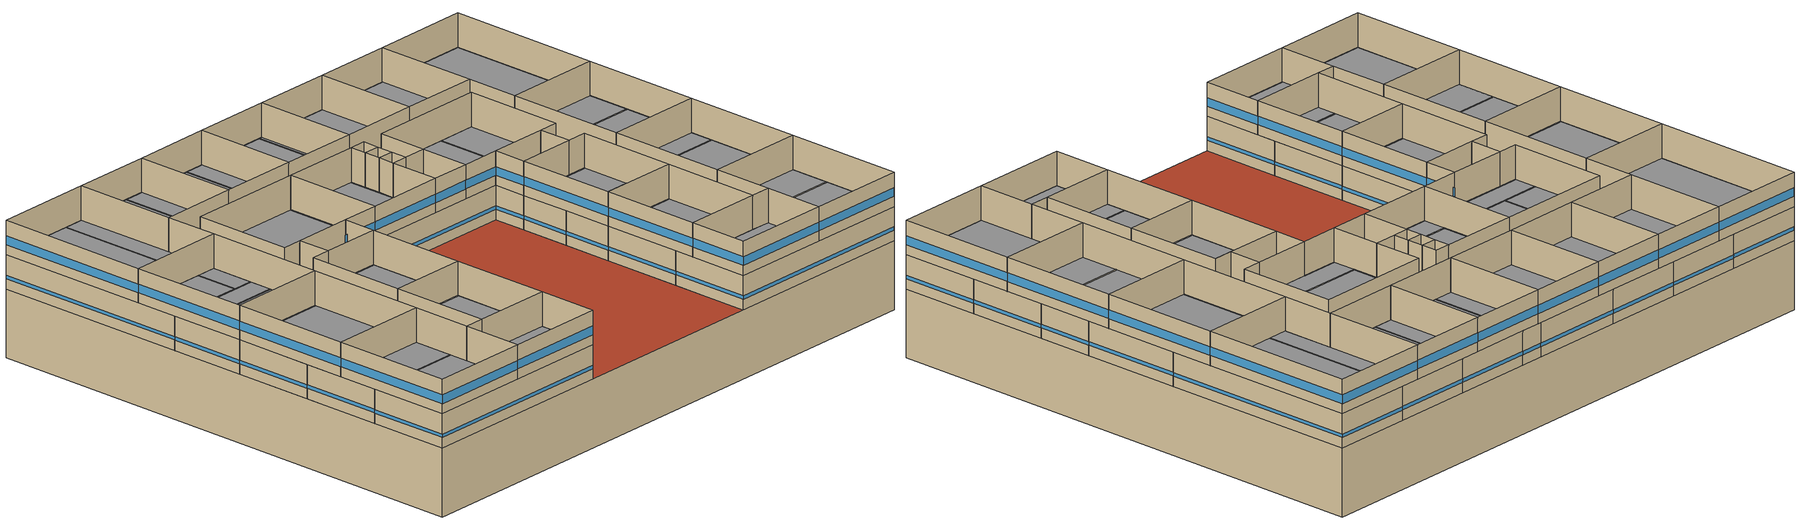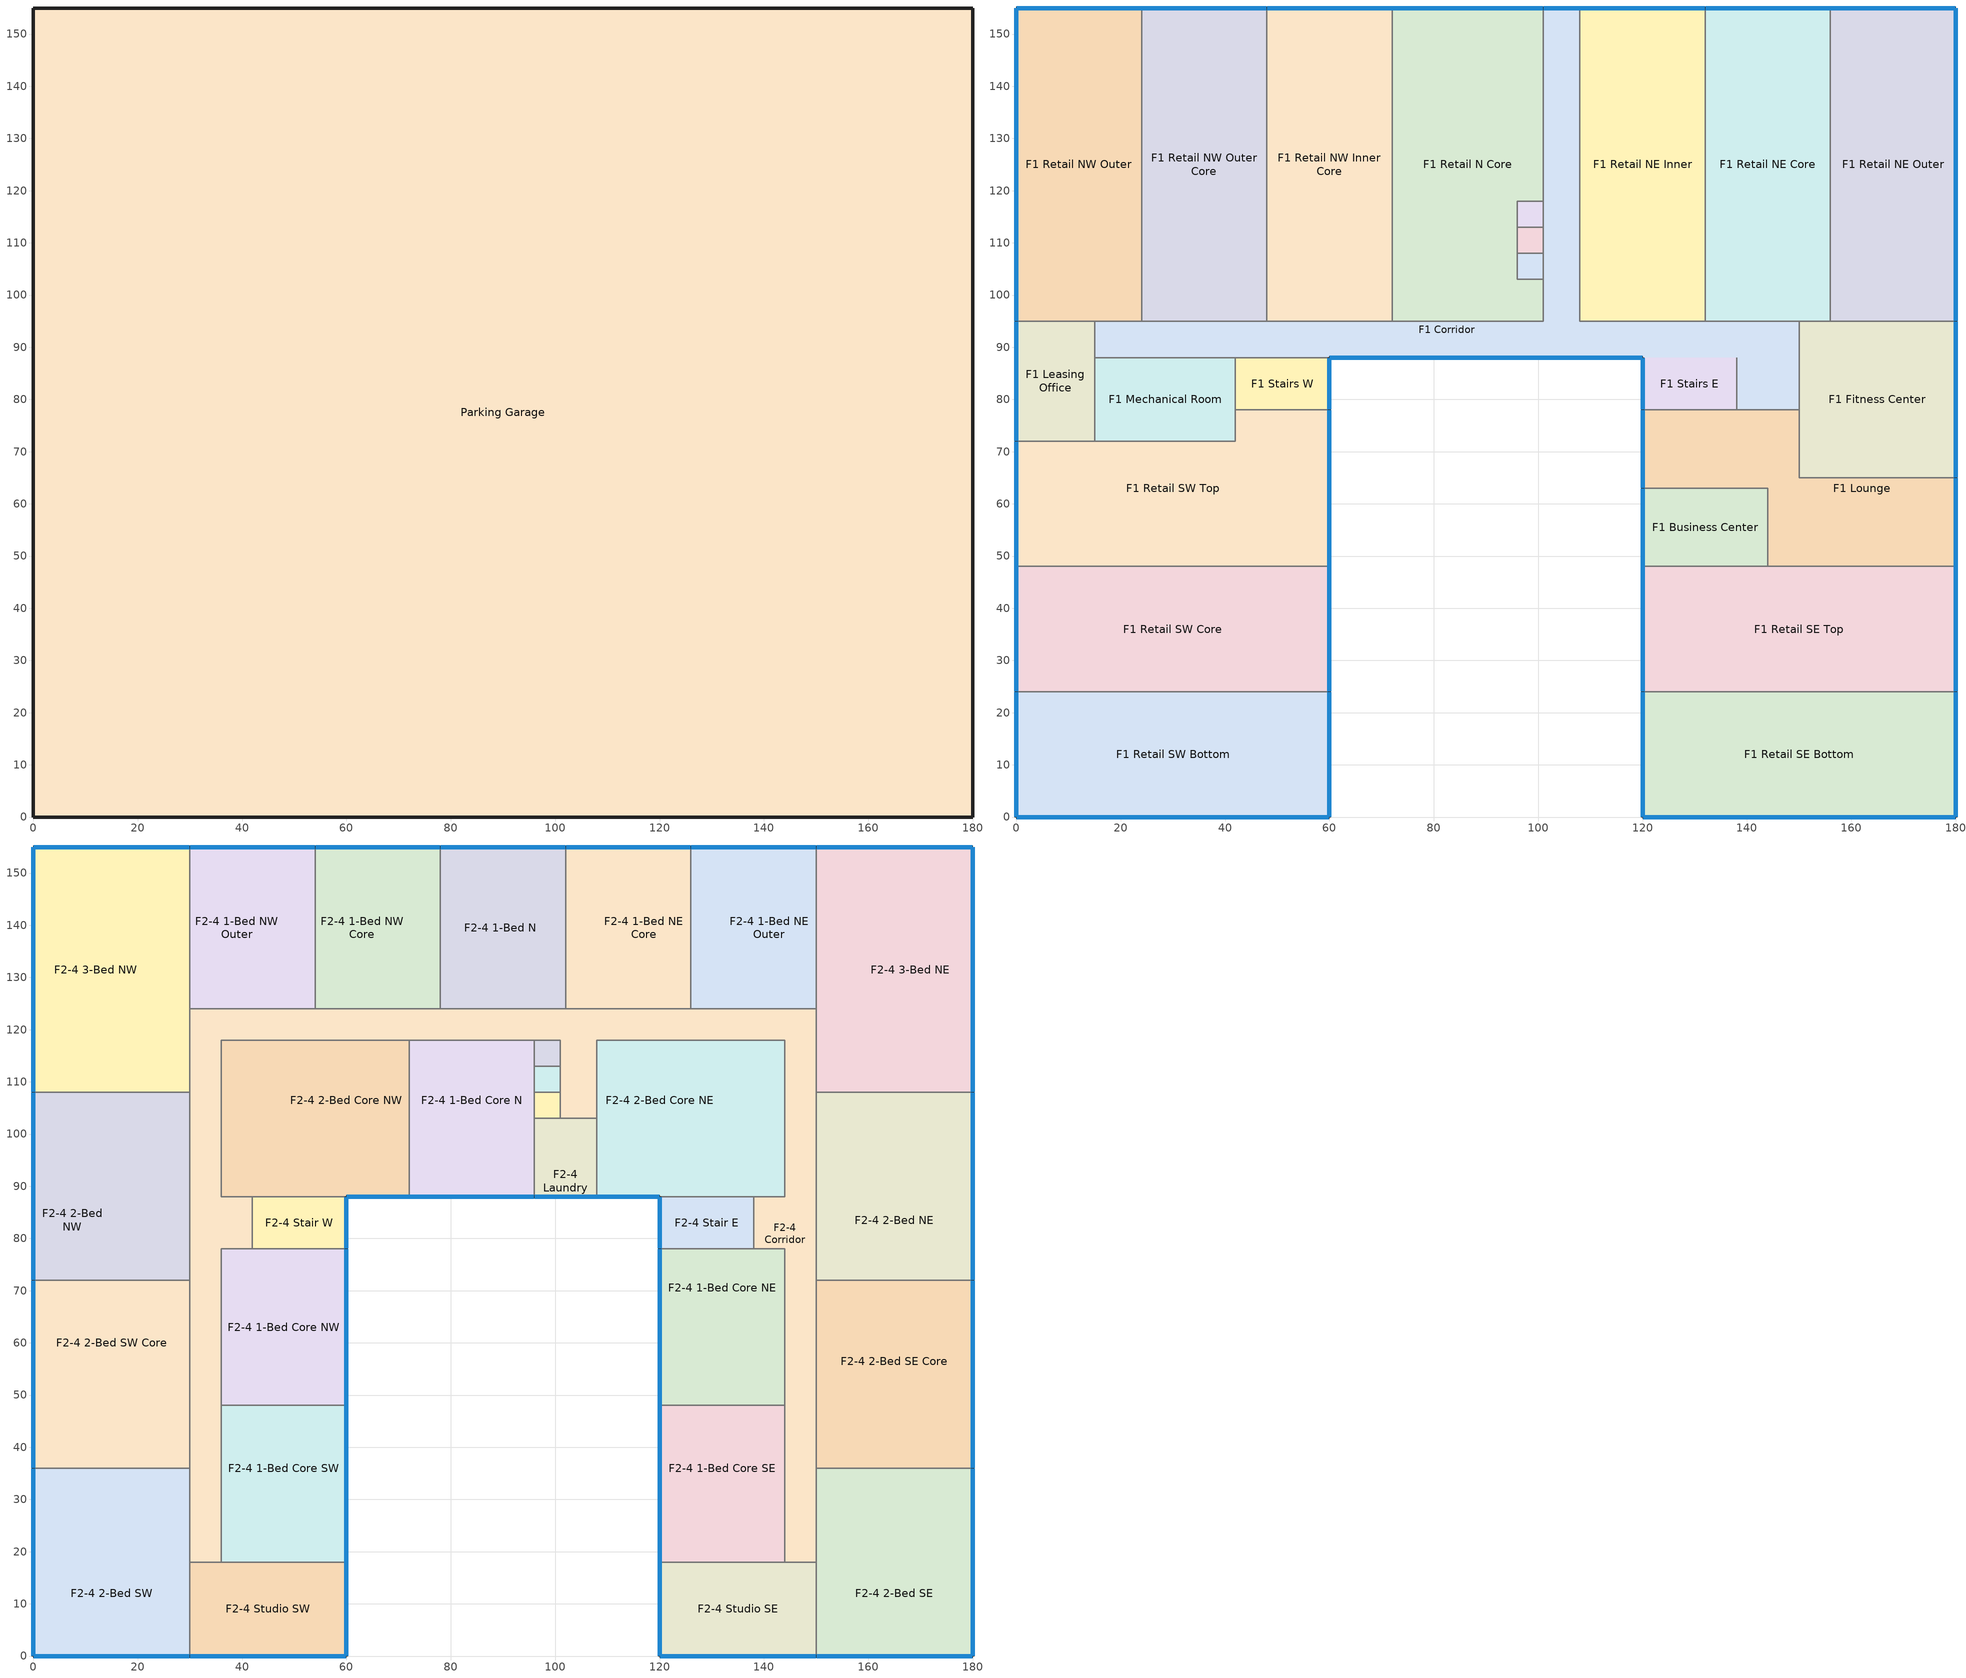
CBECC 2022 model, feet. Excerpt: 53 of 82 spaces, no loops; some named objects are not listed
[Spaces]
Parking Garage
 floor ground (SlabOnOrBelowGradeF073): 180,155 180,0 0,0 0,155 z-20
 wall ground (BelowGradeWallC114): 0,0 180,0 180,155 0,155 0,0 z-20:0
 roof outside (Concrete Podium Roof): 120,0 120,88 60,88 60,0 z0
F1 Business Center
 floor to Parking Garage (OtherFloorU071): 144,63 144,48 120,48 120,63 z0
 wall outside (NonResConcreteExteriorWall): 120,63 120,48 z0:10
 wall to F1 Corridor (WoodFramedInteriorWallU099): 144,48 144,63 120,63 z0:10
 wall to F1 Retail SE Top (WoodFramedInteriorWallU099): 120,48 144,48 z0:10
 wall to F1 Lounge (WoodFramedInteriorWallU099): 144,63 120,63 z0:10
 window (Nonres Fixed Window): 120,62.92 120,48.08 z3.09:4.1
F1 Corridor
 floor to Parking Garage (OtherFloorU071): 108,155 108,95 150,95 150,78 138,78 138,88 15,88 15,95 101,95 101,155 z0
 wall outside (NonResConcreteExteriorWall): 60,88 120,88 / 108,155 101,155 z0:10
 wall to F1 Stairs E (WoodFramedInteriorWallU099): 138,88 138,78 z0:10
 wall to F1 Stairs W (WoodFramedInteriorWallU099): 42,88 60,88 z0:10
 wall to F1 Mechanical Room (WoodFramedInteriorWallU099): 15,88 42,88 z0:10
 wall to F1 Leasing Office (WoodFramedInteriorWallU099): 15,95 15,88 z0:10
 wall to F1 Retail NW Outer (WoodFramedInteriorWallU099): 24,95 15,95 z0:10
 wall to F1 Retail NW Outer Core (WoodFramedInteriorWallU099): 48,95 24,95 z0:10
 wall to F1 Retail NW Inner Core (WoodFramedInteriorWallU099): 72,95 48,95 z0:10
 wall to F1 Retail N Core (WoodFramedInteriorWallU099): 101,103 101,95 72,95 / 101,155 101,118 z0:10
 wall to F1 Elevator S (WoodFramedInteriorWallU099): 101,108 101,103 z0:10
 wall to F1 Elevator Core (WoodFramedInteriorWallU099): 101,113 101,108 z0:10
 wall to F1 Elevator N (WoodFramedInteriorWallU099): 101,118 101,113 z0:10
 wall to F1 Retail NE Inner (WoodFramedInteriorWallU099): 132,95 108,95 108,155 z0:10
 wall to F1 Retail NE Core (WoodFramedInteriorWallU099): 150,95 132,95 z0:10
 wall to F1 Fitness Center (WoodFramedInteriorWallU099): 150,78 150,95 z0:10
 wall to F1 Lounge (WoodFramedInteriorWallU099): 138,78 150,78 z0:10
 window (Nonres Fixed Window): 60.08,88 119.92,88 z3.09:4.09; 107.92,155 101.08,155 z3.09:4.11
F1 Retail SE Top
 floor to Parking Garage (OtherFloorU071): 180,48 180,24 120,24 120,48 z0
 wall outside (NonResConcreteExteriorWall): 180,24 180,48 / 120,48 120,24 z0:10
 wall to F1 Lounge (WoodFramedInteriorWallU099): 180,48 144,48 z0:10
 wall to F1 Retail SE Bottom (WoodFramedInteriorWallU099): 120,24 180,24 z0:10
 window (Nonres Fixed Window): 180,24.08 180,47.92 / 120,47.92 120,24.08 z3.09:4.09
F1 Stairs E
 floor to Parking Garage (OtherFloorU071): 138,88 138,78 120,78 120,88 z0
 wall outside (NonResConcreteExteriorWall): 120,88 120,78 z0:10
 wall to F1 Lounge (WoodFramedInteriorWallU099): 120,78 138,78 z0:10
 window (Nonres Fixed Window): 120,87.92 120,78.08 z3.09:4.1
F1 Stairs W
 floor to Parking Garage (OtherFloorU071): 60,88 60,78 42,78 42,88 z0
 wall outside (NonResConcreteExteriorWall): 60,78 60,88 z0:10
 wall to F1 Mechanical Room (WoodFramedInteriorWallU099): 42,88 42,78 z0:10
 wall to F1 Retail SW Top (WoodFramedInteriorWallU099): 42,78 60,78 z0:10
 window (Nonres Fixed Window): 60,78.08 60,87.92 z3.09:4.1
F1 Mechanical Room
 floor to Parking Garage (OtherFloorU071): 42,88 42,72 15,72 15,88 z0
 wall to F1 Leasing Office (WoodFramedInteriorWallU099): 15,88 15,72 z0:10
 wall to F1 Retail SW Top (WoodFramedInteriorWallU099): 15,72 42,72 42,78 z0:10
F1 Leasing Office
 floor to Parking Garage (OtherFloorU071): 15,95 15,72 0,72 0,95 z0
 wall outside (NonResConcreteExteriorWall): 0,95 0,72 z0:10
 wall to F1 Retail SW Top (WoodFramedInteriorWallU099): 0,72 15,72 z0:10
 wall to F1 Retail NW Outer (WoodFramedInteriorWallU099): 15,95 0,95 z0:10
 window (Nonres Fixed Window): 0,94.92 0,72.08 z3.09:4.09
F1 Retail NW Outer
 floor to Parking Garage (OtherFloorU071): 24,155 24,95 0,95 0,155 z0
 wall outside (NonResConcreteExteriorWall): 24,155 0,155 0,95 z0:10
 wall to F1 Retail NW Outer Core (WoodFramedInteriorWallU099): 24,95 24,155 z0:10
 window (Nonres Fixed Window): 0,154.92 0,95.08 / 23.92,155 0.08,155 z3.09:4.09
F1 Retail NW Outer Core
 floor to Parking Garage (OtherFloorU071): 48,155 48,95 24,95 24,155 z0
 wall outside (NonResConcreteExteriorWall): 48,155 24,155 z0:10
 wall to F1 Retail NW Inner Core (WoodFramedInteriorWallU099): 48,95 48,155 z0:10
 window (Nonres Fixed Window): 47.92,155 24.08,155 z3.09:4.09
F1 Retail NW Inner Core
 floor to Parking Garage (OtherFloorU071): 72,155 72,95 48,95 48,155 z0
 wall outside (NonResConcreteExteriorWall): 72,155 48,155 z0:10
 wall to F1 Retail N Core (WoodFramedInteriorWallU099): 72,95 72,155 z0:10
 window (Nonres Fixed Window): 71.92,155 48.08,155 z3.09:4.09
F1 Retail N Core
 floor to Parking Garage (OtherFloorU071): 101,155 101,118 96,118 96,103 101,103 101,95 72,95 72,155 z0
 wall outside (NonResConcreteExteriorWall): 101,155 72,155 z0:10
 wall to F1 Elevator Core (WoodFramedInteriorWallU099): 96,108 96,113 z0:10
 wall to F1 Elevator N (WoodFramedInteriorWallU099): 96,113 96,118 101,118 z0:10
 wall to F1 Elevator S (WoodFramedInteriorWallU099): 101,103 96,103 96,108 z0:10
 window (Nonres Fixed Window): 100.92,155 72.08,155 z3.09:4.09
F1 Elevator S
 floor to Parking Garage (OtherFloorU071): 101,108 101,103 96,103 96,108 z0
 wall to F1 Elevator Core (WoodFramedInteriorWallU099): 101,108 96,108 z0:10
F1 Elevator Core
 floor to Parking Garage (OtherFloorU071): 101,113 101,108 96,108 96,113 z0
 wall to F1 Elevator N (WoodFramedInteriorWallU099): 101,113 96,113 z0:10
F1 Elevator N
 floor to Parking Garage (OtherFloorU071): 101,118 101,113 96,113 96,118 z0
F1 Retail NE Inner
 floor to Parking Garage (OtherFloorU071): 132,155 132,95 108,95 108,155 z0
 wall outside (NonResConcreteExteriorWall): 132,155 108,155 z0:10
 wall to F1 Retail NE Core (WoodFramedInteriorWallU099): 132,95 132,155 z0:10
 window (Nonres Fixed Window): 131.92,155 108.08,155 z3.09:4.09
F1 Retail NE Core
 floor to Parking Garage (OtherFloorU071): 156,155 156,95 132,95 132,155 z0
 wall outside (NonResConcreteExteriorWall): 156,155 132,155 z0:10
 wall to F1 Fitness Center (WoodFramedInteriorWallU099): 150,95 156,95 z0:10
 wall to F1 Retail NE Outer (WoodFramedInteriorWallU099): 156,95 156,155 z0:10
 window (Nonres Fixed Window): 155.92,155 132.08,155 z3.09:4.09
F1 Fitness Center
 floor to Parking Garage (OtherFloorU071): 180,95 180,65 150,65 150,95 z0
 wall outside (NonResConcreteExteriorWall): 180,65 180,95 z0:10
 wall to F1 Lounge (WoodFramedInteriorWallU099): 150,78 150,65 180,65 z0:10
 wall to F1 Retail NE Outer (WoodFramedInteriorWallU099): 180,95 156,95 z0:10
 window (Nonres Fixed Window): 180,65.08 180,94.92 z3.09:4.09
F1 Lounge
 floor to Parking Garage (OtherFloorU071): 150,78 150,65 180,65 180,48 144,48 144,63 120,63 120,78 138,78 z0
 wall outside (NonResConcreteExteriorWall): 120,78 120,63 / 180,48 180,65 z0:10
 window (Nonres Fixed Window): 120,77.92 120,63.08 / 180,48.08 180,64.92 z3.09:4.1
F1 Retail NE Outer
 floor to Parking Garage (OtherFloorU071): 180,155 180,95 156,95 156,155 z0
 wall outside (NonResConcreteExteriorWall): 180,95 180,155 156,155 z0:10
 window (Nonres Fixed Window): 179.92,155 156.08,155 / 180,95.08 180,154.92 z3.09:4.09
F1 Retail SW Top
 floor to Parking Garage (OtherFloorU071): 60,78 60,48 0,48 0,72 42,72 42,78 z0
 wall outside (NonResConcreteExteriorWall): 60,48 60,78 / 0,72 0,48 z0:10
 wall to F1 Retail SW Core (WoodFramedInteriorWallU099): 0,48 60,48 z0:10
 window (Nonres Fixed Window): 60,48.08 60,77.92 / 0,71.92 0,48.08 z3.09:4.09
F1 Retail SE Bottom
 floor to Parking Garage (OtherFloorU071): 180,24 180,0 120,0 120,24 z0
 wall outside (NonResConcreteExteriorWall): 120,24 120,0 180,0 180,24 z0:10
 window (Nonres Fixed Window): 120.08,0 179.92,0 / 120,23.92 120,0.08 / 180,0.08 180,23.92 z3.09:4.09
F1 Retail SW Bottom
 floor to Parking Garage (OtherFloorU071): 60,24 60,0 0,0 0,24 z0
 wall outside (NonResConcreteExteriorWall): 0,24 0,0 60,0 60,24 z0:10
 wall to F1 Retail SW Core (WoodFramedInteriorWallU099): 60,24 0,24 z0:10
 window (Nonres Fixed Window): 0,23.92 0,0.08 / 60,0.08 60,23.92 / 0.08,0 59.92,0 z3.09:4.09
F1 Retail SW Core
 floor to Parking Garage (OtherFloorU071): 60,48 60,24 0,24 0,48 z0
 wall outside (NonResConcreteExteriorWall): 0,48 0,24 / 60,24 60,48 z0:10
 window (Nonres Fixed Window): 0,47.92 0,24.08 / 60,24.08 60,47.92 z3.09:4.09
F2-4 1-Bed Core N
 floor inside (ResF2ConcreteInteriorFloor): 96,118 96,95 72,95 72,118 z10; 96,95 96,88 72,88 72,95 z10
 wall outside (ResWoodWallU059): 72,88 96,88 z10:20
 wall to F2-4 Elevator S (WoodFramedInteriorWallU099): 96,103 96,108 z10:20
 wall to F2-4 Elevator Core (WoodFramedInteriorWallU099): 96,108 96,113 z10:20
 wall to F2-4 Laundry (WoodFramedInteriorWallU099): 96,88 96,103 z10:20
 wall to F2-4 2-Bed Core NW (WoodFramedInteriorWallU099): 72,118 72,88 z10:20
 wall to F2-4 Elevator N (WoodFramedInteriorWallU099): 96,113 96,118 z10:20
 wall to F2-4 Corridor (WoodFramedInteriorWallU099): 96,118 72,118 z10:20
 window (Res Fixed Window): 72.08,88 95.92,88 z12.95:15.47
F2-4 Elevator S
 floor inside (ResF2ConcreteInteriorFloor): 101,108 101,103 96,103 96,108 z10
 wall to F2-4 Corridor (WoodFramedInteriorWallU099): 101,103 101,108 z10:20
 wall to F2-4 Elevator Core (WoodFramedInteriorWallU099): 101,108 96,108 z10:20
 wall to F2-4 Laundry (WoodFramedInteriorWallU099): 96,103 101,103 z10:20
F2-4 Elevator Core
 floor inside (ResF2ConcreteInteriorFloor): 101,113 101,108 96,108 96,113 z10
 wall to F2-4 Corridor (WoodFramedInteriorWallU099): 101,108 101,113 z10:20
 wall to F2-4 Elevator N (WoodFramedInteriorWallU099): 101,113 96,113 z10:20
F2-4 Laundry
 floor inside (ResF2ConcreteInteriorFloor): 108,103 108,88 96,88 96,95 101,95 101,103 z10; 101,103 101,95 96,95 96,103 z10
 wall outside (ResWoodWallU059): 96,88 108,88 z10:20
 wall to F2-4 2-Bed Core NE (WoodFramedInteriorWallU099): 108,88 108,103 z10:20
 wall to F2-4 Corridor (WoodFramedInteriorWallU099): 108,103 101,103 z10:20
 window (Res Fixed Window): 96.08,88 107.92,88 z12.95:15.46
F2-4 2-Bed Core NW
 floor inside (ResF2ConcreteInteriorFloor): 72,118 72,95 48,95 48,118 z10; 48,118 48,95 36,95 36,118 z10; 72,95 72,88 36,88 36,95 z10
 wall outside (ResWoodWallU059): 60,88 72,88 z10:20
 wall to F2-4 Corridor (WoodFramedInteriorWallU099): 72,118 36,118 36,88 42,88 z10:20
 wall to F2-4 Stair W (WoodFramedInteriorWallU099): 42,88 60,88 z10:20
 window (Res Fixed Window): 60.08,88 71.92,88 z12.95:15.46
F2-4 Elevator N
 floor inside (ResF2ConcreteInteriorFloor): 101,118 101,113 96,113 96,118 z10
 wall to F2-4 Corridor (WoodFramedInteriorWallU099): 101,113 101,118 96,118 z10:20
F2-4 Corridor
 floor inside (ResF2ConcreteInteriorFloor): 150,95 150,48 144,48 144,78 138,78 138,88 144,88 144,95 z10; 150,24 150,18 144,18 144,24 z10; 108,124 108,103 101,103 101,124 z10; 36,72 36,48 30,48 30,72 z10; 72,124 72,118 48,118 48,124 z10; 48,124 48,118 36,118 36,95 30,95 30,124 z10; 132,124 132,118 108,118 108,124 z10; 101,124 101,118 72,118 72,124 z10; 42,88 42,78 36,78 36,72 30,72 30,88 z10; 36,48 36,24 30,24 30,48 z10; 150,124 150,95 144,95 144,118 132,118 132,124 z10; 36,95 36,88 30,88 30,95 z10; 150,48 150,24 144,24 144,48 z10; 36,24 36,18 30,18 30,24 z10
 wall to F2-4 1-Bed Core NE (WoodFramedInteriorWallU099): 138,78 144,78 144,48 z10:20
 wall to F2-4 1-Bed Core NW (WoodFramedInteriorWallU099): 36,48 36,78 42,78 z10:20
 wall to F2-4 1-Bed Core SE (WoodFramedInteriorWallU099): 144,48 144,18 z10:20
 wall to F2-4 1-Bed Core SW (WoodFramedInteriorWallU099): 36,18 36,48 z10:20
 wall to F2-4 1-Bed N (WoodFramedInteriorWallU099): 102,124 78,124 z10:20
 wall to F2-4 1-Bed NE Core (WoodFramedInteriorWallU099): 126,124 102,124 z10:20
 wall to F2-4 1-Bed NE Outer (WoodFramedInteriorWallU099): 150,124 126,124 z10:20
 wall to F2-4 1-Bed NW Core (WoodFramedInteriorWallU099): 78,124 54,124 z10:20
 wall to F2-4 1-Bed NW Outer (WoodFramedInteriorWallU099): 54,124 30,124 z10:20
 wall to F2-4 2-Bed Core NE (WoodFramedInteriorWallU099): 108,103 108,118 144,118 144,88 138,88 z10:20
 wall to F2-4 2-Bed NE (WoodFramedInteriorWallU099): 150,72 150,108 z10:20
 wall to F2-4 2-Bed NW (WoodFramedInteriorWallU099): 30,108 30,72 z10:20
 wall to F2-4 2-Bed SE (WoodFramedInteriorWallU099): 150,18 150,36 z10:20
 wall to F2-4 2-Bed SE Core (WoodFramedInteriorWallU099): 150,36 150,72 z10:20
 wall to F2-4 2-Bed SW (WoodFramedInteriorWallU099): 30,36 30,18 z10:20
 wall to F2-4 2-Bed SW Core (WoodFramedInteriorWallU099): 30,72 30,36 z10:20
 wall to F2-4 3-Bed NE (WoodFramedInteriorWallU099): 150,108 150,124 z10:20
 wall to F2-4 3-Bed NW (WoodFramedInteriorWallU099): 30,124 30,108 z10:20
 wall to F2-4 Studio SE (WoodFramedInteriorWallU099): 144,18 150,18 z10:20
 wall to F2-4 Stair W (WoodFramedInteriorWallU099): 42,78 42,88 z10:20
 wall to F2-4 Stair E (WoodFramedInteriorWallU099): 138,88 138,78 z10:20
 wall to F2-4 Studio SW (WoodFramedInteriorWallU099): 30,18 36,18 z10:20
F2-4 1-Bed Core NE
 floor inside (ResF2ConcreteInteriorFloor): 144,78 144,63 120,63 120,78 z10; 144,63 144,48 120,48 120,63 z10
 wall outside (ResWoodWallU059): 120,78 120,48 z10:20
 wall to F2-4 Stair E (WoodFramedInteriorWallU099): 138,78 120,78 z10:20
 wall to F2-4 1-Bed Core SE (WoodFramedInteriorWallU099): 120,48 144,48 z10:20
 window (Res Fixed Window): 120,77.92 120,48.08 z12.95:15.47
F2-4 Stair E
 floor inside (ResF2ConcreteInteriorFloor): 138,88 138,78 120,78 120,88 z10
 wall outside (ResWoodWallU059): 120,88 120,78 z10:20
 wall to F2-4 2-Bed Core NE (WoodFramedInteriorWallU099): 138,88 120,88 z10:20
 window (Res Fixed Window): 120,87.92 120,78.08 z12.95:15.47
F2-4 1-Bed Core SE
 floor inside (ResF2ConcreteInteriorFloor): 144,48 144,24 120,24 120,48 z10; 144,24 144,18 120,18 120,24 z10
 wall outside (ResWoodWallU059): 120,48 120,18 z10:20
 wall to F2-4 Studio SE (WoodFramedInteriorWallU099): 120,18 144,18 z10:20
 window (Res Fixed Window): 120,47.92 120,18.08 z12.95:15.47
F2-4 1-Bed Core NW
 floor inside (ResF2ConcreteInteriorFloor): 42,78 42,72 36,72 36,78 z10; 60,78 60,48 36,48 36,72 42,72 42,78 z10
 wall outside (ResWoodWallU059): 60,48 60,78 z10:20
 wall to F2-4 Stair W (WoodFramedInteriorWallU099): 60,78 42,78 z10:20
 wall to F2-4 1-Bed Core SW (WoodFramedInteriorWallU099): 36,48 60,48 z10:20
 window (Res Fixed Window): 60,48.08 60,77.92 z12.95:15.47
F2-4 Stair W
 floor inside (ResF2ConcreteInteriorFloor): 60,88 60,78 42,78 42,88 z10
 wall outside (ResWoodWallU059): 60,78 60,88 z10:20
 window (Res Fixed Window): 60,78.08 60,87.92 z12.95:15.47
F2-4 1-Bed Core SW
 floor inside (ResF2ConcreteInteriorFloor): 60,48 60,24 36,24 36,48 z10; 60,24 60,18 36,18 36,24 z10
 wall outside (ResWoodWallU059): 60,18 60,48 z10:20
 wall to F2-4 Studio SW (WoodFramedInteriorWallU099): 36,18 60,18 z10:20
 window (Res Fixed Window): 60,18.08 60,47.92 z12.95:15.47
F2-4 Studio SE
 floor inside (ResF2ConcreteInteriorFloor): 150,18 150,0 120,0 120,18 z10
 wall outside (ResWoodWallU059): 120,18 120,0 150,0 z10:20
 wall to F2-4 2-Bed SE (WoodFramedInteriorWallU099): 150,0 150,18 z10:20
 window (Res Fixed Window): 120,17.92 120,0.08 / 120.08,0 149.92,0 z12.95:15.47
F2-4 Studio SW
 floor inside (ResF2ConcreteInteriorFloor): 60,18 60,0 30,0 30,18 z10
 wall outside (ResWoodWallU059): 30,0 60,0 60,18 z10:20
 wall to F2-4 2-Bed SW (WoodFramedInteriorWallU099): 30,18 30,0 z10:20
 window (Res Fixed Window): 60,0.08 60,17.92 / 30.08,0 59.92,0 z12.95:15.47
F2-4 1-Bed N
 floor inside (ResF2ConcreteInteriorFloor): 101,155 101,124 78,124 78,155 z10; 102,155 102,124 101,124 101,155 z10
 wall outside (ResWoodWallU059): 102,155 78,155 z10:20
 wall to F2-4 1-Bed NE Core (WoodFramedInteriorWallU099): 102,124 102,155 z10:20
 wall to F2-4 1-Bed NW Core (WoodFramedInteriorWallU099): 78,155 78,124 z10:20
 window (Res Fixed Window): 101.92,155 78.08,155 z12.95:15.47
F2-4 1-Bed NE Core
 floor inside (ResF2ConcreteInteriorFloor): 108,155 108,124 102,124 102,155 z10; 126,155 126,124 108,124 108,155 z10
 wall outside (ResWoodWallU059): 126,155 102,155 z10:20
 wall to F2-4 1-Bed NE Outer (WoodFramedInteriorWallU099): 126,124 126,155 z10:20
 window (Res Fixed Window): 125.92,155 102.08,155 z12.95:15.47
F2-4 1-Bed NW Core
 floor inside (ResF2ConcreteInteriorFloor): 72,155 72,124 54,124 54,155 z10; 78,155 78,124 72,124 72,155 z10
 wall outside (ResWoodWallU059): 78,155 54,155 z10:20
 wall to F2-4 1-Bed NW Outer (WoodFramedInteriorWallU099): 54,155 54,124 z10:20
 window (Res Fixed Window): 77.92,155 54.08,155 z12.95:15.47
F2-4 1-Bed NE Outer
 floor inside (ResF2ConcreteInteriorFloor): 132,155 132,124 126,124 126,155 z10; 150,155 150,124 132,124 132,155 z10
 wall outside (ResWoodWallU059): 150,155 126,155 z10:20
 wall to F2-4 3-Bed NE (WoodFramedInteriorWallU099): 150,124 150,155 z10:20
 window (Res Fixed Window): 149.92,155 126.08,155 z12.95:15.47
F2-4 3-Bed NE
 floor inside (ResF2ConcreteInteriorFloor): 156,155 156,108 150,108 150,155 z10; 180,155 180,108 156,108 156,155 z10
 wall outside (ResWoodWallU059): 180,108 180,155 150,155 z10:20
 wall to F2-4 2-Bed NE (WoodFramedInteriorWallU099): 150,108 180,108 z10:20
 window (Res Fixed Window): 179.92,155 150.08,155 / 180,108.08 180,154.92 z12.95:15.47
F2-4 1-Bed NW Outer
 floor inside (ResF2ConcreteInteriorFloor): 54,155 54,124 48,124 48,155 z10; 48,155 48,124 30,124 30,155 z10
 wall outside (ResWoodWallU059): 54,155 30,155 z10:20
 wall to F2-4 3-Bed NW (WoodFramedInteriorWallU099): 30,155 30,124 z10:20
 window (Res Fixed Window): 53.92,155 30.08,155 z12.95:15.47
F2-4 3-Bed NW
 floor inside (ResF2ConcreteInteriorFloor): 30,155 30,108 24,108 24,155 z10; 24,155 24,108 0,108 0,155 z10
 wall outside (ResWoodWallU059): 30,155 0,155 0,108 z10:20
 wall to F2-4 2-Bed NW (WoodFramedInteriorWallU099): 0,108 30,108 z10:20
 window (Res Fixed Window): 0,154.92 0,108.08 / 29.92,155 0.08,155 z12.95:15.47
F2-4 2-Bed Core NE
 floor inside (ResF2ConcreteInteriorFloor): 144,118 144,95 132,95 132,118 z10; 144,95 144,88 108,88 108,95 z10; 132,118 132,95 108,95 108,118 z10
 wall outside (ResWoodWallU059): 108,88 120,88 z10:20
 window (Res Fixed Window): 108.08,88 119.92,88 z12.95:15.46
F2-4 2-Bed NE
 floor inside (ResF2ConcreteInteriorFloor): 156,108 156,95 150,95 150,108 z10; 180,95 180,72 150,72 150,95 z10; 180,108 180,95 156,95 156,108 z10
 wall outside (ResWoodWallU059): 180,72 180,108 z10:20
 wall to F2-4 2-Bed SE Core (WoodFramedInteriorWallU099): 150,72 180,72 z10:20
 window (Res Fixed Window): 180,72.08 180,107.92 z12.95:15.47
F2-4 2-Bed SE Core
 floor inside (ResF2ConcreteInteriorFloor): 180,48 180,36 150,36 150,48 z10; 180,65 180,48 150,48 150,65 z10
 floor inside (ResWoodFramedTypicalInteriorFloor): 180,72 180,65 150,65 150,72 z10
 wall outside (ResWoodWallU059): 180,36 180,72 z10:20
 wall to F2-4 2-Bed SE (WoodFramedInteriorWallU099): 150,36 180,36 z10:20
 window (Res Fixed Window): 180,36.08 180,71.92 z12.95:15.47
F2-4 2-Bed NW
 floor inside (ResF2ConcreteInteriorFloor): 15,95 15,72 0,72 0,95 z10; 30,108 30,95 24,95 24,108 z10; 30,95 30,88 15,88 15,95 z10; 24,108 24,95 0,95 0,108 z10; 30,88 30,72 15,72 15,88 z10
 wall outside (ResWoodWallU059): 0,108 0,72 z10:20
 wall to F2-4 2-Bed SW Core (WoodFramedInteriorWallU099): 0,72 30,72 z10:20
 window (Res Fixed Window): 0,107.92 0,72.08 z12.95:15.47
F2-4 2-Bed SW Core
 floor inside (ResF2ConcreteInteriorFloor): 30,48 30,36 0,36 0,48 z10; 30,72 30,48 0,48 0,72 z10
 wall outside (ResWoodWallU059): 0,72 0,36 z10:20
 wall to F2-4 2-Bed SW (WoodFramedInteriorWallU099): 0,36 30,36 z10:20
 window (Res Fixed Window): 0,71.92 0,36.08 z12.95:15.47
F2-4 2-Bed SE
 floor inside (ResF2ConcreteInteriorFloor): 180,24 180,0 150,0 150,24 z10; 180,36 180,24 150,24 150,36 z10
 wall outside (ResWoodWallU059): 150,0 180,0 180,36 z10:20
 window (Res Fixed Window): 150.08,0 179.92,0 / 180,0.08 180,35.92 z12.95:15.47
F2-4 2-Bed SW
 floor inside (ResF2ConcreteInteriorFloor): 30,24 30,0 0,0 0,24 z10; 30,36 30,24 0,24 0,36 z10
 wall outside (ResWoodWallU059): 0,36 0,0 30,0 z10:20
 window (Res Fixed Window): 0.08,0 29.92,0 / 0,35.92 0,0.08 z12.95:15.47
[Proj]
Mid-Rise Mixed-Use (5-story): Ruleset=CA 2022 Nonresidential, Vers. 1.0 Alpha (T24N_2022.bin); GasType=NaturalGas; CliZn=ClimateZone6; WeatherStation=CTZ06S22A; HVACAutoSizing=0; UseExcptDsgnModel=0; AutoHardSizeAirFlowPerSqFt=0.58278; AutoHardSizeAirFlowPerTon=449.489; RunTitle=Mid-Rise Mixed-Use (5-story); AnalysisType=Title24ProposedOnly; DebugScreen=1
[Bldg]
Building 1: BldgAz=0; AboveGrdStoryCnt=5
[Mat]
Gypsum Board - 1/2 in.: CodeCat=Bldg Board and Siding; CodeItem=Gypsum Board - 1/2 in.
Gypsum Board - 5/8 in.: CodeCat=Bldg Board and Siding; CodeItem=Gypsum Board - 5/8 in.
Stucco - 7/8 in.: CodeCat=Plastering Materials; CodeItem=Stucco - 7/8 in.
Carpet - 3/4 in.: CodeCat=Finish Materials; CodeItem=Carpet - 3/4 in.
Plywood - 5/8 in.: CodeCat=Bldg Board and Siding; CodeItem=Plywood - 5/8 in.
Compliance Insulation R1.54: CodeCat=Insulation Board; CodeItem=Compliance Insulation R1.54
Compliance Insulation R1.35: CodeCat=Insulation Board; CodeItem=Compliance Insulation R1.35
WoodFrameWall16inOC R11.25: CodeCat=Composite; FrmMat=Wood; FrmConfig=Wall16inOC; FrmDepth=3_5In; CavityIns=11.25
Concrete - 140 lb/ft3 - 10 in.: CodeCat=Concrete; CodeItem=Concrete - 140 lb/ft3 - 10 in.
WoodFloor16inOCCavInsR0: CodeCat=Composite; FrmMat=Wood; FrmConfig=Floor16inOC; FrmDepth=5_5In
Stone - 1 in.: CodeCat=Masonry Materials; CodeItem=Stone - 1 in.
WoodFraming16inOC: CodeCat=Composite; FrmMat=Wood; FrmConfig=Wall16inOC; FrmDepth=3_5In; CavityIns=0
Concrete - 140 lb/ft3 - 8 in.: CodeCat=Concrete; CodeItem=Concrete - 140 lb/ft3 - 8 in.
Concrete - 140 lb/ft3 - 4 in.: CodeCat=Concrete; CodeItem=Concrete - 140 lb/ft3 - 4 in.
Compliance Insulation R0.20: CodeCat=Insulation Board; CodeItem=Compliance Insulation R0.20
WoodFrameWall16inOCCavInsR5: CodeCat=Composite; FrmMat=Wood; FrmConfig=Wall16inOC; FrmDepth=5_5In; CavityIns=5
Compliance Insulation R6.00: CodeCat=Insulation Board; CodeItem=Compliance Insulation R6.00
Compliance Insulation R2.15: CodeCat=Insulation Board; CodeItem=Compliance Insulation R2.15
Compliance Insulation R0.50: CodeCat=Insulation Board; CodeItem=Compliance Insulation R0.50
Compliance Insulation R10.00: CodeCat=Insulation Board; CodeItem=Compliance Insulation R10.00
[ConsAssm]
Name | SpecMthd | ExtRoughness | MatRef[1] | MatRef[2] | MatRef[3] | MatRef[4] | MatRef[5] | CompatibleSurfType | MatRef[6] | MatRef[7]
SlabOnOrBelowGradeF073 | FFactor | MediumRough | Concrete - 140 lb/ft3 - 6 in.
ResWoodWallU059 | Layers | Smooth | Stucco - 7/8 in. | Plywood - 5/8 in. | Compliance Insulation R1.54 | WoodFrameWall16inOCCavInsR5 | Gypsum Board - 5/8 in.
WoodFramedInteriorWallU099 | Layers | MediumSmooth | Gypsum Board - 1/2 in. | WoodFrameWall16inOC R11.25 | Gypsum Board - 1/2 in.
Concrete Podium Roof |  |  | Stone - 1 in. | Concrete - 140 lb/ft3 - 10 in. |  |  |  | Roof
BelowGradeWallC114 | Layers | Smooth | Concrete - 140 lb/ft3 - 10 in. |  |  |  |  | UndergroundWall
OtherFloorU071 |  |  | Concrete - 140 lb/ft3 - 10 in. | Compliance Insulation R6.00 | Compliance Insulation R2.15 | Compliance Insulation R0.50 | Plywood - 5/8 in. | InteriorFloor | Carpet - 3/4 in.
ResWoodFramedTypicalInteriorFloor |  |  | Gypsum Board - 1/2 in. | WoodFloor16inOCCavInsR0 | Plywood - 5/8 in. | Carpet - 3/4 in. |  | InteriorFloor
NonResConcreteExteriorWall |  |  | Stucco - 7/8 in. | Concrete - 140 lb/ft3 - 8 in. | Compliance Insulation R1.35 | Compliance Insulation R0.20 | Compliance Insulation R10.00 | ExteriorWall | WoodFraming16inOC | Gypsum Board - 1/2 in.
ResF2ConcreteInteriorFloor |  |  | Gypsum Board - 1/2 in. | Concrete - 140 lb/ft3 - 4 in. | Plywood - 5/8 in. | Carpet - 3/4 in. |  | InteriorFloor
[FenCons] FenProdType=FixedWindow; SHGC=0.25; UFactor=0.36; VT=0.42
Res Fixed Window; Nonres Fixed Window
[Story]
Name | Mult
Building Story Parking Garage; Building Story Nonresidential
Building Story Residential Floors 2-4 | 3
[Spc]
Parking Garage: Story=Building Story Parking Garage; CondgType=Unconditioned; ThrmlZnRef=Thermal Zone: Parking Garage; Vol=558000; SpcFunc=Parking Garage Area (Parking Zone); HasProcExh=1
F1 Business Center: Story=Building Story Nonresidential; ThrmlZnRef=Thermal Zone: F1 Business Center; Vol=3600; SpcFunc=Convention, Conference, Multipurpose and Meeting Area; SHWFluidSegRef=DHW Supply Elec; OccSensorCtrl=1
F1 Corridor: Story=Building Story Nonresidential; ThrmlZnRef=Thermal Zone: F1 Corridor; Vol=14850; OccSensorCtrl=1; SpcFuncDefaultsRef=Corridor Space; PriSide100PctControlled=1; SecSide100PctControlled=1
F1 Lounge: Story=Building Story Nonresidential; ThrmlZnRef=Thermal Zone: F1 Lounge; Vol=10500; SpcFunc=Lounge, Breakroom, or Waiting Area; SHWFluidSegRef=DHW Supply Gas; OccSensorCtrl=1; PriSide100PctControlled=0
F1 Elevator Core; F1 Elevator N; F1 Elevator S: Story=Building Story Nonresidential; CondgType=IndirectlyConditioned; ThrmlZnRef=Thermal Zone: F1 Corridor; Vol=250; SpcFuncDefaultsRef=Elevator
F1 Fitness Center: Story=Building Story Nonresidential; ThrmlZnRef=Thermal Zone: F1 Fitness Center; Vol=9000; SpcFunc=Exercise/Fitness Center and Gymnasium Areas; SHWFluidSegRef=DHW Supply Gas
F1 Leasing Office: Story=Building Story Nonresidential; ThrmlZnRef=Thermal Zone: F1 Leasing Office; Vol=3450; SpcFunc=Office Area (>250 square feet); SHWFluidSegRef=DHW Supply Elec
F1 Mechanical Room: Story=Building Story Nonresidential; ThrmlZnRef=Thermal Zone: F1 Mechanical Room; Vol=4320; SpcFunc=Electrical, Mechanical, Telephone Rooms; SHWFluidSegRef=DHW Supply Elec
F1 Retail N Core: Story=Building Story Nonresidential; ThrmlZnRef=Thermal Zone: F1 Retail N-NW; Vol=16650; SpcFuncDefaultsRef=Retail Space
F1 Retail NE Core: Story=Building Story Nonresidential; ThrmlZnRef=Thermal Zone: F1 Retail NE; Vol=14400; SHWFluidSegRef=DHW Supply Elec; SpcFuncDefaultsRef=Retail Space
F1 Retail NE Inner: Story=Building Story Nonresidential; ThrmlZnRef=Thermal Zone: F1 Retail NE; Vol=14400; SpcFuncDefaultsRef=Retail Space
F1 Retail NE Outer: Story=Building Story Nonresidential; ThrmlZnRef=Thermal Zone: F1 Retail NE; Vol=14400; SpcFuncDefaultsRef=Retail Space; PriSide100PctControlled=1; SecSide100PctControlled=1
F1 Retail NW Inner Core; F1 Retail NW Outer Core: Story=Building Story Nonresidential; ThrmlZnRef=Thermal Zone: F1 Retail N-NW; Vol=14400; SpcFuncDefaultsRef=Retail Space
F1 Retail NW Outer: Story=Building Story Nonresidential; ThrmlZnRef=Thermal Zone: F1 Retail N-NW; Vol=14400; SpcFuncDefaultsRef=Retail Space; PriSide100PctControlled=1; SecSide100PctControlled=1
F1 Retail SE Bottom; F1 Retail SE Top: Story=Building Story Nonresidential; ThrmlZnRef=Thermal Zone: F1 Retail SE; Vol=14400; SpcFuncDefaultsRef=Retail Space; PriSide100PctControlled=1; SecSide100PctControlled=1
F1 Retail SW Bottom; F1 Retail SW Core: Story=Building Story Nonresidential; ThrmlZnRef=Thermal Zone: F1 Retail SW; Vol=14400; SpcFuncDefaultsRef=Retail Space; PriSide100PctControlled=1; SecSide100PctControlled=1
F1 Retail SW Top: Story=Building Story Nonresidential; ThrmlZnRef=Thermal Zone: F1 Retail SW; Vol=15480; SpcFuncDefaultsRef=Retail Space; PriSide100PctControlled=1; SecSide100PctControlled=1
F1 Stairs E; F1 Stairs W: Story=Building Story Nonresidential; ThrmlZnRef=Thermal Zone: F1 Corridor; Vol=1800; SpcFunc=Stairwell; OccSensorCtrl=1
F2-4 1-Bed Core N: Story=Building Story Residential Floors 2-4; ThrmlZnRef=Thermal Zone: F2-4 1-Bed Core N; Vol=7200; SpcFuncDefaultsRef=Residential Space; DwellingUnitTypeCnt[2]=1; ResSpcDHWFeaturesRef[2]=F2 1-Bed Core N rsd1
F2-4 1-Bed Core NE: Story=Building Story Residential Floors 2-4; ThrmlZnRef=Thermal Zone: F2-4 1-Bed Core East; Vol=7200; SpcFuncDefaultsRef=Residential Space; DwellingUnitTypeCnt[2]=1; ResSpcDHWFeaturesRef[2]=F2 1-Bed Core NE rsd1
F2-4 1-Bed Core NW: Story=Building Story Residential Floors 2-4; ThrmlZnRef=Thermal Zone: F2-4 1-Bed Core West; Vol=7200; SpcFuncDefaultsRef=Residential Space; DwellingUnitTypeCnt[2]=1; ResSpcDHWFeaturesRef[2]=F2 1-Bed Core NW rsd1
F2-4 1-Bed Core SE: Story=Building Story Residential Floors 2-4; ThrmlZnRef=Thermal Zone: F2-4 1-Bed Core East; Vol=7200; SpcFuncDefaultsRef=Residential Space; DwellingUnitTypeCnt[2]=1; ResSpcDHWFeaturesRef[2]=F2 1-Bed Core SE rsd1
F2-4 1-Bed Core SW: Story=Building Story Residential Floors 2-4; ThrmlZnRef=Thermal Zone: F2-4 1-Bed Core West; Vol=7200; SpcFuncDefaultsRef=Residential Space; DwellingUnitTypeCnt[2]=1; ResSpcDHWFeaturesRef[2]=F2 1-Bed Core SW rsd1
F2-4 1-Bed N: Story=Building Story Residential Floors 2-4; ThrmlZnRef=Thermal Zone: F2-4 1-Bed North CU-2; Vol=7440; SpcFuncDefaultsRef=Residential Space; DwellingUnitTypeCnt[2]=1; ResSpcDHWFeaturesRef[2]=F2 1-Bed N rsd1
F2-4 1-Bed NE Core: Story=Building Story Residential Floors 2-4; ThrmlZnRef=Thermal Zone: F2-4 1-Bed North CU-2; Vol=7440; SpcFuncDefaultsRef=Residential Space; DwellingUnitTypeCnt[2]=1; ResSpcDHWFeaturesRef[2]=F2 1-Bed NE Core rsd1
F2-4 1-Bed NE Outer: Story=Building Story Residential Floors 2-4; ThrmlZnRef=Thermal Zone: F2-4 1-Bed North CU-2; Vol=7440; SpcFuncDefaultsRef=Residential Space; DwellingUnitTypeCnt[2]=1; ResSpcDHWFeaturesRef[2]=F2 1-Bed NE Outer rsd1
F2-4 1-Bed NW Core: Story=Building Story Residential Floors 2-4; ThrmlZnRef=Thermal Zone: F2-4 1-Bed North CU-1; Vol=7440; SpcFuncDefaultsRef=Residential Space; DwellingUnitTypeCnt[2]=1; ResSpcDHWFeaturesRef[2]=F2 1-Bed NW Core rsd1
F2-4 1-Bed NW Outer: Story=Building Story Residential Floors 2-4; ThrmlZnRef=Thermal Zone: F2-4 1-Bed North CU-1; Vol=7440; SpcFuncDefaultsRef=Residential Space; DwellingUnitTypeCnt[2]=1; ResSpcDHWFeaturesRef[2]=F2 1-Bed NW Outer rsd1
F2-4 2-Bed Core NE: Story=Building Story Residential Floors 2-4; ThrmlZnRef=Thermal Zone: F2-4 2-Bed Core NE; Vol=10800; SpcFuncDefaultsRef=Residential Space; DwellingUnitTypeCnt[3]=1; ResSpcDHWFeaturesRef[3]=F2 2-Bed Core NE rsd2
F2-4 2-Bed Core NW: Story=Building Story Residential Floors 2-4; ThrmlZnRef=Thermal Zone: F2-4 2-Bed Core NW; Vol=10800; SpcFuncDefaultsRef=Residential Space; DwellingUnitTypeCnt[3]=1; ResSpcDHWFeaturesRef[3]=F2 2-Bed Core NW rsd2
F2-4 2-Bed NE: Story=Building Story Residential Floors 2-4; ThrmlZnRef=Thermal Zone: F2-4 2-Bed East; Vol=10800; SpcFuncDefaultsRef=Residential Space; DwellingUnitTypeCnt[3]=1; ResSpcDHWFeaturesRef[3]=F2 2-Bed NE rsd2
F2-4 2-Bed NW: Story=Building Story Residential Floors 2-4; ThrmlZnRef=Thermal Zone: F2-4 2-Bed West; Vol=10800; SpcFuncDefaultsRef=Residential Space; DwellingUnitTypeCnt[3]=1; ResSpcDHWFeaturesRef[3]=F2 2-Bed NW rsd2
F2-4 2-Bed SE: Story=Building Story Residential Floors 2-4; ThrmlZnRef=Thermal Zone: F2-4 2-Bed East; Vol=10800; SpcFuncDefaultsRef=Residential Space; DwellingUnitTypeCnt[3]=1; ResSpcDHWFeaturesRef[3]=F2 2-Bed SE rsd2
F2-4 2-Bed SE Core: Story=Building Story Residential Floors 2-4; ThrmlZnRef=Thermal Zone: F2-4 2-Bed East; Vol=10800; SpcFuncDefaultsRef=Residential Space; DwellingUnitTypeCnt[3]=1; ResSpcDHWFeaturesRef[3]=F2 2-Bed SE Core rsd2
F2-4 2-Bed SW: Story=Building Story Residential Floors 2-4; ThrmlZnRef=Thermal Zone: F2-4 2-Bed West; Vol=10800; SpcFuncDefaultsRef=Residential Space; DwellingUnitTypeCnt[3]=1; ResSpcDHWFeaturesRef[3]=F2 2-Bed SW rsd2
F2-4 2-Bed SW Core: Story=Building Story Residential Floors 2-4; ThrmlZnRef=Thermal Zone: F2-4 2-Bed West; Vol=10800; SpcFuncDefaultsRef=Residential Space; DwellingUnitTypeCnt[3]=1; ResSpcDHWFeaturesRef[3]=F2 2-Bed SW Core rsd2
F2-4 3-Bed NE: Story=Building Story Residential Floors 2-4; ThrmlZnRef=Thermal Zone: F2-4 3-Bed NE; Vol=14100; SpcFuncDefaultsRef=Residential Space; DwellingUnitTypeCnt[4]=1; ResSpcDHWFeaturesRef[4]=F2 3-Bed NE rsd3
F2-4 3-Bed NW: Story=Building Story Residential Floors 2-4; ThrmlZnRef=Thermal Zone: F2-4 3-Bed NW; Vol=14100; SpcFuncDefaultsRef=Residential Space; DwellingUnitTypeCnt[4]=1; ResSpcDHWFeaturesRef[4]=F2 3-Bed NW rsd3
F2-4 Corridor: Story=Building Story Residential Floors 2-4; CondgType=DirectlyConditioned; ThrmlZnRef=Thermal Zone: F2-4 Corridor; Vol=21450; SpcFunc=Corridor Area; OccSensorCtrl=1
F2-4 Elevator Core; F2-4 Elevator N; F2-4 Elevator S: Story=Building Story Residential Floors 2-4; CondgType=IndirectlyConditioned; ThrmlZnRef=Thermal Zone: F2-4 Corridor; Vol=250; SpcFuncDefaultsRef=Elevator
F2-4 Laundry: Story=Building Story Residential Floors 2-4; CondgType=IndirectlyConditioned; ThrmlZnRef=Thermal Zone: F2-4 Corridor; Vol=1800; SpcFunc=Laundry Area; SHWFluidSegRef=DHW Supply Gas
F2-4 Stair E; F2-4 Stair W: Story=Building Story Residential Floors 2-4; CondgType=DirectlyConditioned; ThrmlZnRef=Thermal Zone: F2-4 Corridor; Vol=1800; SpcFunc=Stairwell; OccSensorCtrl=1
F2-4 Studio SE: Story=Building Story Residential Floors 2-4; ThrmlZnRef=Thermal Zone: F2-4 Studio SE; Vol=5400; SpcFuncDefaultsRef=Residential Space; DwellingUnitTypeCnt[1]=1; ResSpcDHWFeaturesRef[1]=F2 Studio SE rsd0
F2-4 Studio SW: Story=Building Story Residential Floors 2-4; ThrmlZnRef=Thermal Zone: F2-4 Studio SW; Vol=5400; SpcFuncDefaultsRef=Residential Space; DwellingUnitTypeCnt[1]=1; ResSpcDHWFeaturesRef[1]=F2 Studio SW rsd0
[ThrmlZn]
Thermal Zone: F1 Business Center; Thermal Zone: F1 Corridor; Thermal Zone: F1 Lounge; Thermal Zone: F1 Fitness Center; Thermal Zone: F1 Leasing Office; Thermal Zone: F1 Mechanical Room; Thermal Zone: F1 Retail N-NW; Thermal Zone: F1 Retail NE; Thermal Zone: F1 Retail SE; Thermal Zone: F1 Retail SW: Type=Conditioned; VentSysRef=BaseSys5 F1; HasUnknownHVAC=0
Thermal Zone: F2-4 1-Bed Core N: Type=Conditioned; VentSysRef=Bal F2 1-Bed Core N; PriAirCondgSysRef[1]=ZnSys F2-4 1-Bed Core N; ExhSrc=VentilationSystem
Thermal Zone: F2-4 1-Bed Core West: Type=Conditioned; VentSysRef=Bal F2 1-Bed Core West; PriAirCondgSysRef[1]=ZnSys F2-4 1-Bed Core West; ExhSrc=VentilationSystem; HVACZnCnt=2
Thermal Zone: F2-4 1-Bed Core East: Type=Conditioned; VentSysRef=Bal F2 1-Bed Core East; PriAirCondgSysRef[1]=ZnSys F2-4 1-Bed Core East; ExhSrc=VentilationSystem; HVACZnCnt=2
Thermal Zone: F2-4 1-Bed North CU-1: Type=Conditioned; VentSysRef=Bal F2 1-Bed North CU-1; PriAirCondgSysRef[1]=ZnSys F2-4 1-Bed North CU-1; ExhSrc=VentilationSystem; HVACZnCnt=2
Thermal Zone: F2-4 1-Bed North CU-2: Type=Conditioned; VentSysRef=Bal F2 1-Bed North CU-2; PriAirCondgSysRef[1]=ZnSys F2-4 1-Bed North CU-2; ExhSrc=VentilationSystem; HVACZnCnt=3
Thermal Zone: F2-4 2-Bed Core NE: Type=Conditioned; VentSysRef=Bal F2 2-Bed Core NE; PriAirCondgSysRef[1]=ZnSys F2-4 2-Bed Core NE; ExhSrc=VentilationSystem; HVACZnCnt=1
Thermal Zone: F2-4 2-Bed Core NW: Type=Conditioned; VentSysRef=Bal F2 2-Bed Core NW; PriAirCondgSysRef[1]=ZnSys F2-4 2-Bed Core NW; ExhSrc=VentilationSystem; HVACZnCnt=1
Thermal Zone: F2-4 2-Bed East: Type=Conditioned; VentSysRef=Bal F2 2-Bed East; PriAirCondgSysRef[1]=ZnSys F2-4 2-Bed East; ExhSrc=VentilationSystem; HVACZnCnt=3; VentByPriAirCondgSys[2]=1
Thermal Zone: F2-4 2-Bed West: Type=Conditioned; VentSysRef=Bal F2 2-Bed West; PriAirCondgSysRef[1]=ZnSys F2-4 2-Bed West; ExhSrc=VentilationSystem; HVACZnCnt=3
Thermal Zone: F2-4 3-Bed NE: Type=Conditioned; VentSysRef=Bal F2 3-Bed NE; PriAirCondgSysRef[1]=ZnSys F2-4 3-Bed NE; ExhSrc=VentilationSystem
Thermal Zone: F2-4 3-Bed NW: Type=Conditioned; VentSysRef=Bal F2 3-Bed NW; PriAirCondgSysRef[1]=ZnSys F2-4 3-Bed NW; ExhSrc=VentilationSystem
Thermal Zone: F2-4 Studio SE: Type=Conditioned; VentSysRef=Bal F2 Studio SE; PriAirCondgSysRef[1]=ZnSys F2-4 Studio SE; ExhSrc=VentilationSystem
Thermal Zone: F2-4 Studio SW: Type=Conditioned; VentSysRef=Bal F2 Studio SW; PriAirCondgSysRef[1]=ZnSys F2-4 Studio SW; ExhSrc=VentilationSystem
Thermal Zone: F2-4 Corridor: Type=Conditioned
Thermal Zone: Parking Garage: Type=Unconditioned; VentSysRef=Parking Garage Vent System; HasUnknownHVAC=0; VentStd=T24-2022; VentStdDesc=Exhaust; VentSrc=Forced
[VRFSys] HtRcvry=Yes; CtrlPriority=LoadPriority; ClgCapNetRtd=135000; EER=10.4; HtgCapNetRtd=150000; COP=3.2
Name | Cnt | EquivalentPipeLen | MaxDeltaHgt
VRF F2-4 CU-1; VRF F2-4 CU-2 | 3 | 145 | -25
VRF F5 CU-1; VRF F5 CU-2 | 1 | 125 | -5
[ZnSys] Type=VentilationOnly; ExhSysType=Balanced
Name | Cnt
Bal F2 1-Bed Core N; Bal F2 2-Bed Core NE; Bal F2 2-Bed Core NW; Bal F5 1-Bed North CU-2; Bal F2 3-Bed NE; Bal F2 3-Bed NW; Bal F2 Studio SE; Bal F2 Studio SW; Bal F5 2-Bed East; Bal F5 2-Bed West | 3
Bal F2 1-Bed Core West; Bal F2 1-Bed Core East; Bal F2 1-Bed North CU-1 | 6
Bal F2 1-Bed North CU-2; Bal F2 2-Bed East; Bal F2 2-Bed West | 9
Bal F5 2-Bed Core NW; Bal F5 2-Bed Core NE; Bal F5 1-Bed Core N; Bal F5 3-Bed NE; Bal F5 3-Bed NW; Bal F5 Studio SE; Bal F5 Studio SW | 1
Bal F5 1-Bed North CU-1; Bal F5 1-Bed Core West; Bal F5 1-Bed Core East | 2
[SpcFuncDefaults]
Name | SpcFunc | SHWFluidSegRef | ResDHWSysRef | VentSpcFunc
Retail Space | Retail Sales Area (Retail Merchandise Sales) | DHW Supply Elec
Residential Space | High-Rise Residential Living Spaces |  | Residential DHW System
Elevator | Electrical, Mechanical, Telephone Rooms | DHW Supply Elec |  | General - Unoccupied
Corridor Space | Corridor Area
[ResDHWSys]
Residential DHW System: CentralSys=1; DistType=Demand Control (Standard Design for new construction); SysStoryCnt=4; AnnualSolFrac=0.2; WtrHtrTankVol=280
[ResWtrHtr]
Res Gas Water Heater: InpRating=160000; UEF=0.57; TankVol=200; StdbyLossFrac=0.02; ThrmlEff=0.8; Cnt=3
